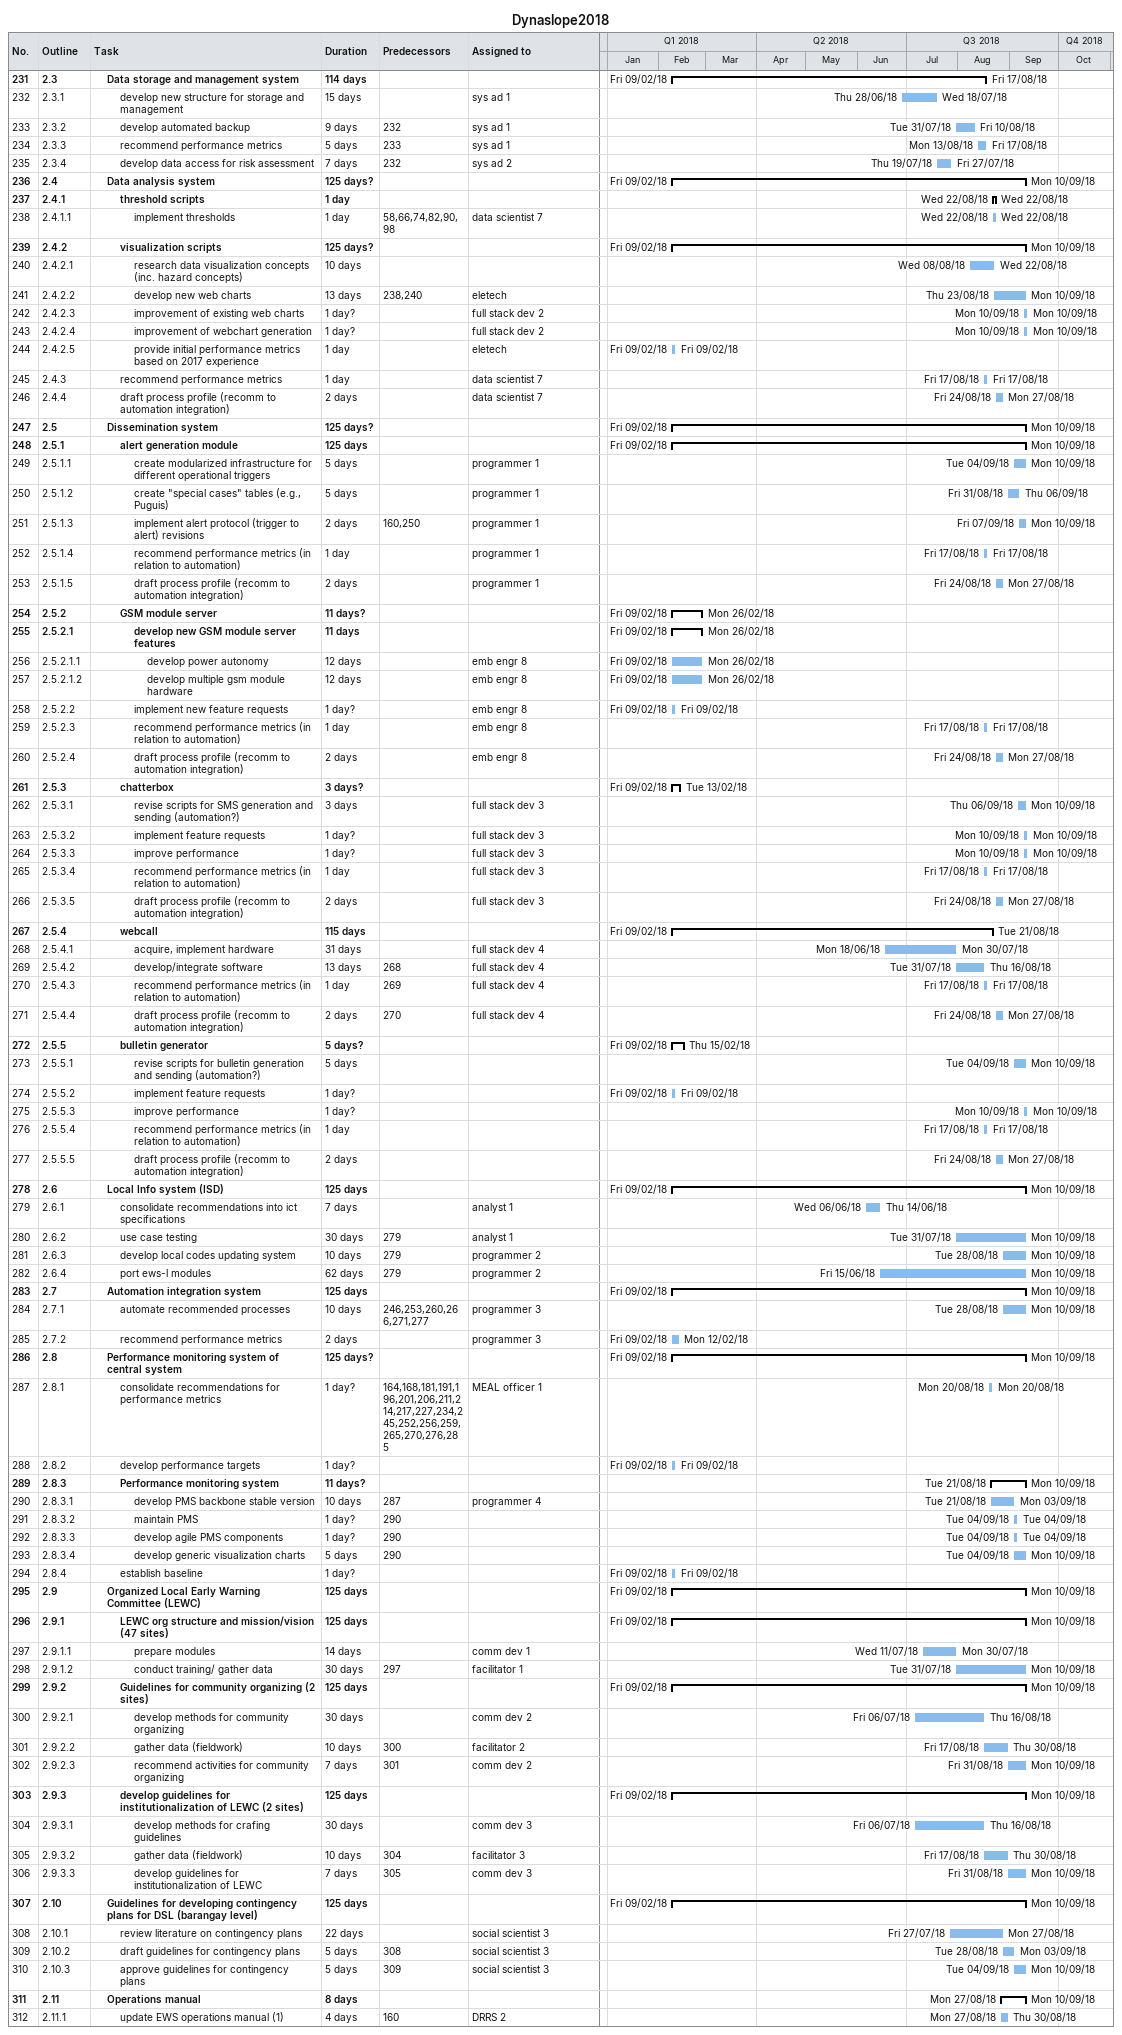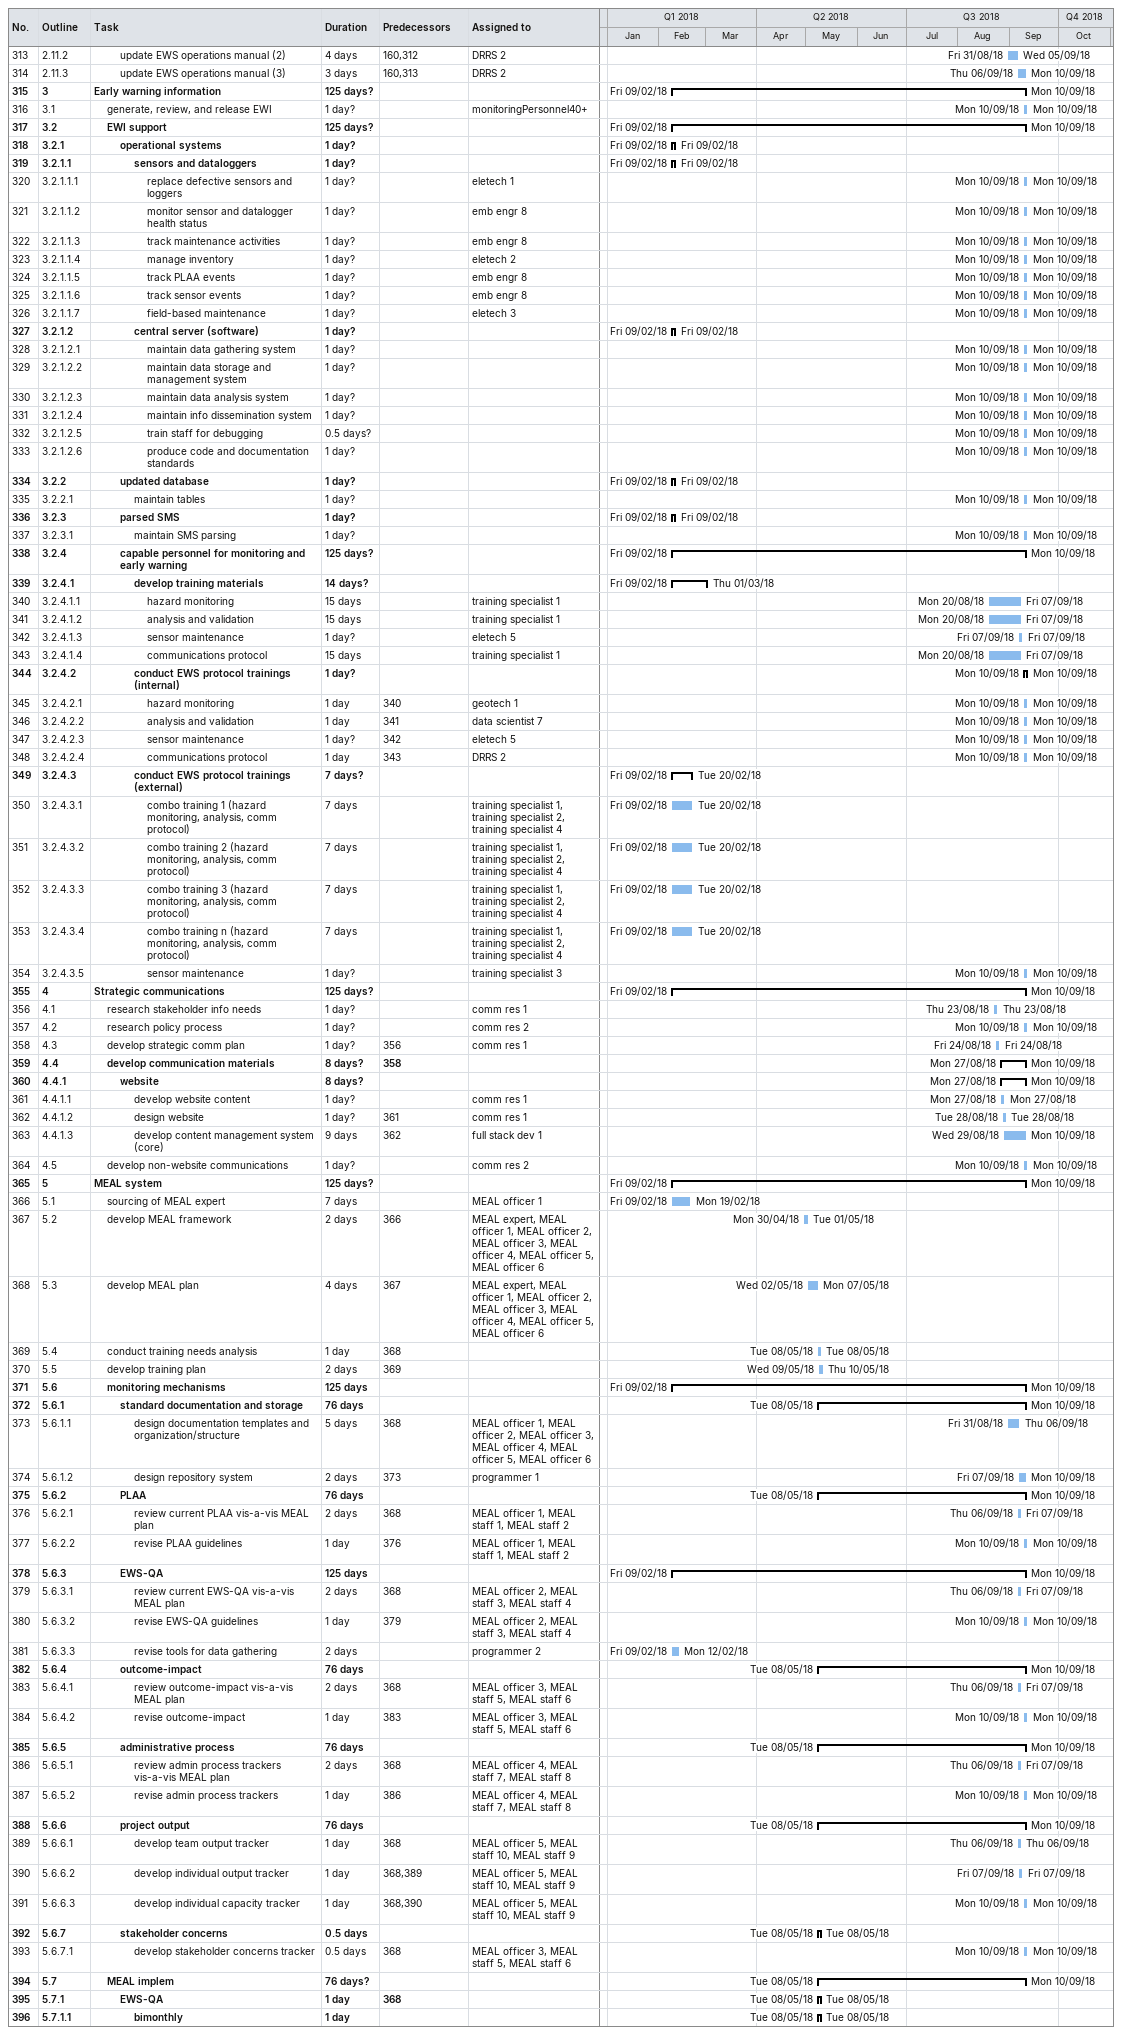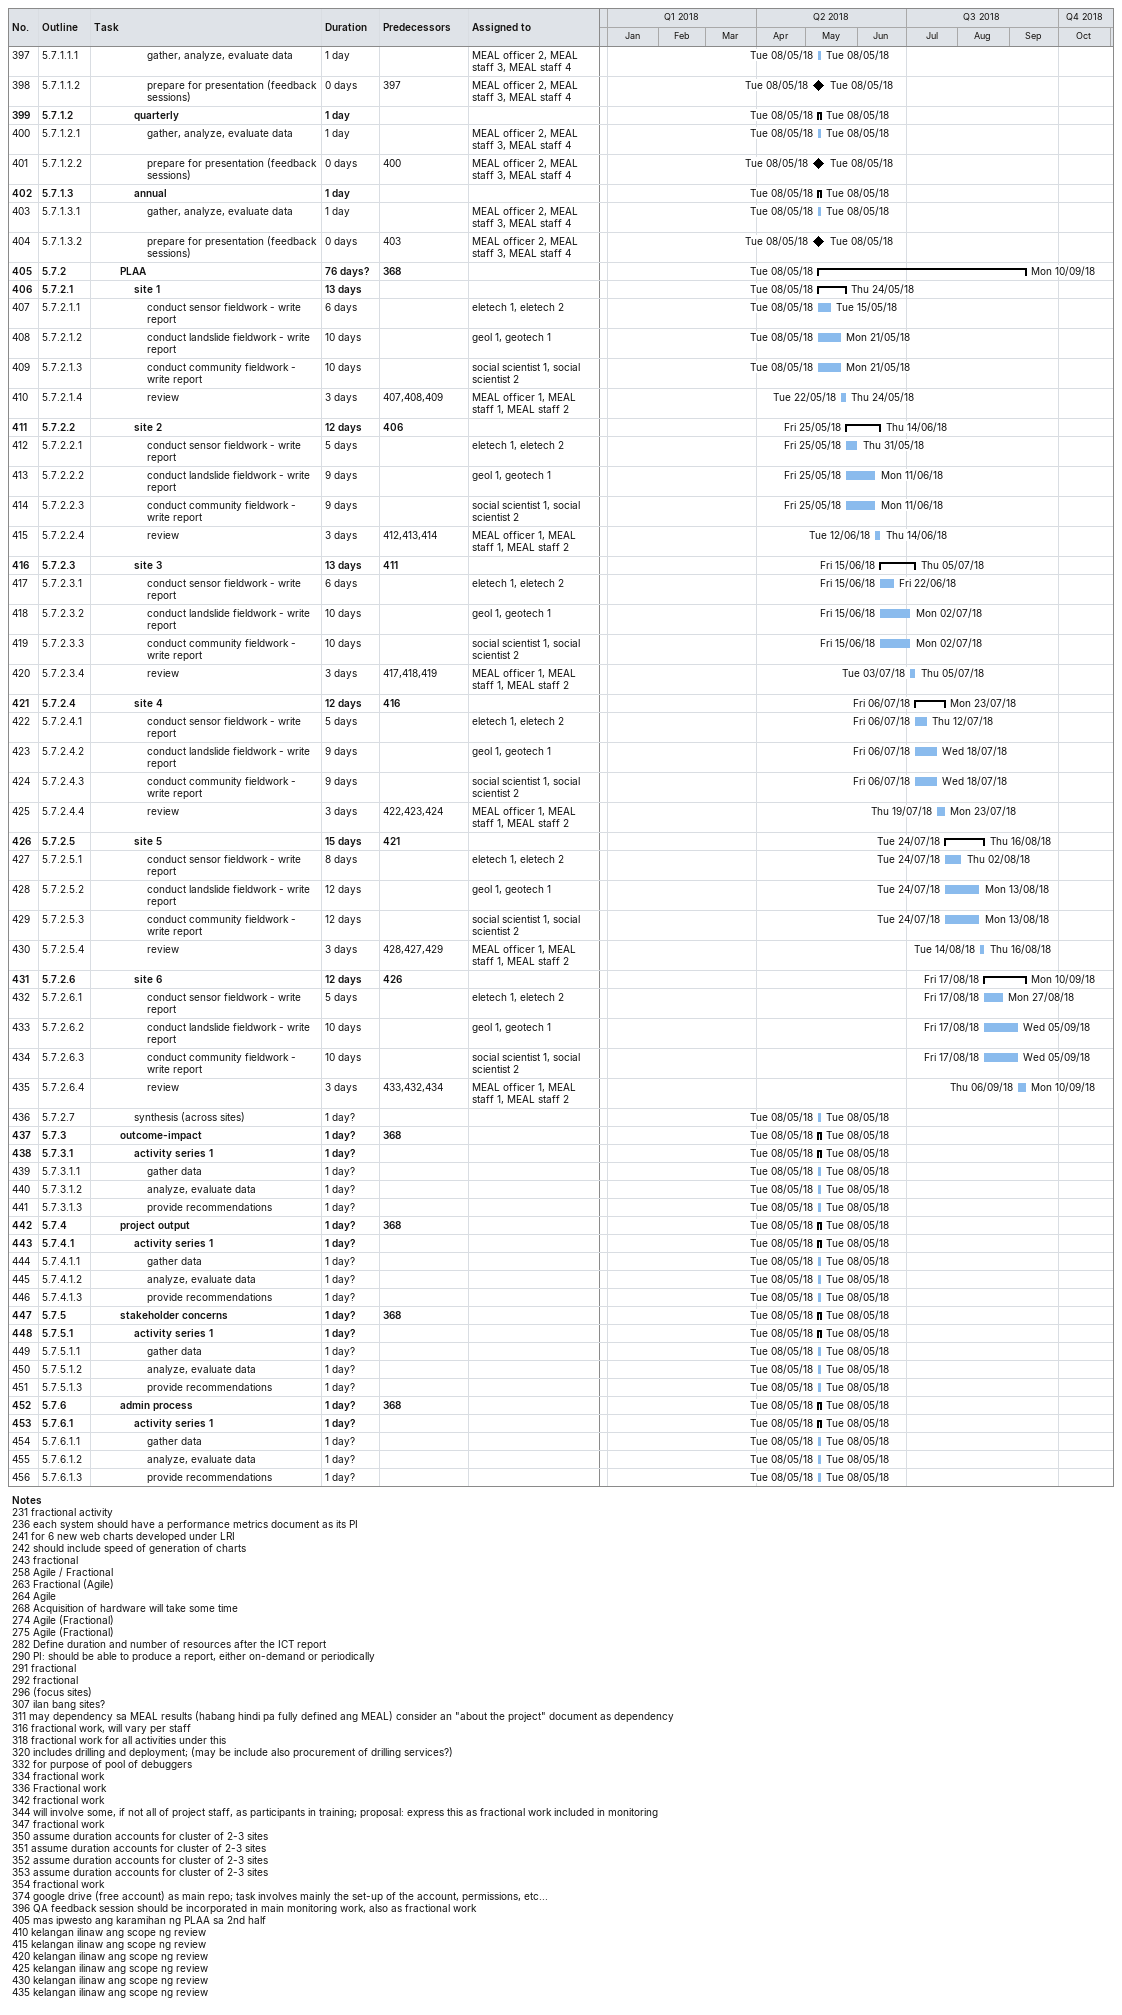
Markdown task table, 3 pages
Dynaslope2018

| ID | WBS | Task | Duration | Start | Finish | Predecessors | Resources |
|---|---|---|---|---|---|---|---|
| 231 | 2.3 | **Data storage and management system** | 114d | 2018-02-09 | 2018-08-17 |  |  |
| 232 | 2.3.1 | develop new structure for storage and management | 15d | 2018-06-28 | 2018-07-18 |  | sys ad 1 |
| 233 | 2.3.2 | develop automated backup | 9d | 2018-07-31 | 2018-08-10 | 232 | sys ad 1 |
| 234 | 2.3.3 | recommend performance metrics | 5d | 2018-08-13 | 2018-08-17 | 233 | sys ad 1 |
| 235 | 2.3.4 | develop data access for risk assessment | 7d | 2018-07-19 | 2018-07-27 | 232 | sys ad 2 |
| 236 | 2.4 | **Data analysis system** | 125d? | 2018-02-09 | 2018-09-10 |  |  |
| 237 | 2.4.1 | **threshold scripts** | 1d | 2018-08-22 | 2018-08-22 |  |  |
| 238 | 2.4.1.1 | implement thresholds | 1d | 2018-08-22 | 2018-08-22 | 58, 66, 74, 82, 90, 98 | data scientist 7 |
| 239 | 2.4.2 | **visualization scripts** | 125d? | 2018-02-09 | 2018-09-10 |  |  |
| 240 | 2.4.2.1 | research data visualization concepts (inc. hazard concepts) | 10d | 2018-08-08 | 2018-08-22 |  |  |
| 241 | 2.4.2.2 | develop new web charts | 13d | 2018-08-23 | 2018-09-10 | 238, 240 | eletech |
| 242 | 2.4.2.3 | improvement of existing web charts | 1d? | 2018-09-10 | 2018-09-10 |  | full stack dev 2 |
| 243 | 2.4.2.4 | improvement of webchart generation | 1d? | 2018-09-10 | 2018-09-10 |  | full stack dev 2 |
| 244 | 2.4.2.5 | provide initial performance metrics based on 2017 experience | 1d | 2018-02-09 | 2018-02-09 |  | eletech |
| 245 | 2.4.3 | recommend performance metrics | 1d | 2018-08-17 | 2018-08-17 |  | data scientist 7 |
| 246 | 2.4.4 | draft process profile (recomm to automation integration) | 2d | 2018-08-24 | 2018-08-27 |  | data scientist 7 |
| 247 | 2.5 | **Dissemination system** | 125d? | 2018-02-09 | 2018-09-10 |  |  |
| 248 | 2.5.1 | **alert generation module** | 125d | 2018-02-09 | 2018-09-10 |  |  |
| 249 | 2.5.1.1 | create modularized infrastructure for different operational triggers | 5d | 2018-09-04 | 2018-09-10 |  | programmer 1 |
| 250 | 2.5.1.2 | create "special cases" tables (e.g., Puguis) | 5d | 2018-08-31 | 2018-09-06 |  | programmer 1 |
| 251 | 2.5.1.3 | implement alert protocol (trigger to alert) revisions | 2d | 2018-09-07 | 2018-09-10 | 160, 250 | programmer 1 |
| 252 | 2.5.1.4 | recommend performance metrics (in relation to automation) | 1d | 2018-08-17 | 2018-08-17 |  | programmer 1 |
| 253 | 2.5.1.5 | draft process profile (recomm to automation integration) | 2d | 2018-08-24 | 2018-08-27 |  | programmer 1 |
| 254 | 2.5.2 | **GSM module server** | 11d? | 2018-02-09 | 2018-02-26 |  |  |
| 255 | 2.5.2.1 | **develop new GSM module server features** | 11d | 2018-02-09 | 2018-02-26 |  |  |
| 256 | 2.5.2.1.1 | develop power autonomy | 12d | 2018-02-09 | 2018-02-26 |  | emb engr 8 |
| 257 | 2.5.2.1.2 | develop multiple gsm module hardware | 12d | 2018-02-09 | 2018-02-26 |  | emb engr 8 |
| 258 | 2.5.2.2 | implement new feature requests | 1d? | 2018-02-09 | 2018-02-09 |  | emb engr 8 |
| 259 | 2.5.2.3 | recommend performance metrics (in relation to automation) | 1d | 2018-08-17 | 2018-08-17 |  | emb engr 8 |
| 260 | 2.5.2.4 | draft process profile (recomm to automation integration) | 2d | 2018-08-24 | 2018-08-27 |  | emb engr 8 |
| 261 | 2.5.3 | **chatterbox** | 3d? | 2018-02-09 | 2018-02-13 |  |  |
| 262 | 2.5.3.1 | revise scripts for SMS generation and sending (automation?) | 3d | 2018-09-06 | 2018-09-10 |  | full stack dev 3 |
| 263 | 2.5.3.2 | implement feature requests | 1d? | 2018-09-10 | 2018-09-10 |  | full stack dev 3 |
| 264 | 2.5.3.3 | improve performance | 1d? | 2018-09-10 | 2018-09-10 |  | full stack dev 3 |
| 265 | 2.5.3.4 | recommend performance metrics (in relation to automation) | 1d | 2018-08-17 | 2018-08-17 |  | full stack dev 3 |
| 266 | 2.5.3.5 | draft process profile (recomm to automation integration) | 2d | 2018-08-24 | 2018-08-27 |  | full stack dev 3 |
| 267 | 2.5.4 | **webcall** | 115d | 2018-02-09 | 2018-08-21 |  |  |
| 268 | 2.5.4.1 | acquire, implement hardware | 31d | 2018-06-18 | 2018-07-30 |  | full stack dev 4 |
| 269 | 2.5.4.2 | develop/integrate software | 13d | 2018-07-31 | 2018-08-16 | 268 | full stack dev 4 |
| 270 | 2.5.4.3 | recommend performance metrics (in relation to automation) | 1d | 2018-08-17 | 2018-08-17 | 269 | full stack dev 4 |
| 271 | 2.5.4.4 | draft process profile (recomm to automation integration) | 2d | 2018-08-24 | 2018-08-27 | 270 | full stack dev 4 |
| 272 | 2.5.5 | **bulletin generator** | 5d? | 2018-02-09 | 2018-02-15 |  |  |
| 273 | 2.5.5.1 | revise scripts for bulletin generation and sending (automation?) | 5d | 2018-09-04 | 2018-09-10 |  |  |
| 274 | 2.5.5.2 | implement feature requests | 1d? | 2018-02-09 | 2018-02-09 |  |  |
| 275 | 2.5.5.3 | improve performance | 1d? | 2018-09-10 | 2018-09-10 |  |  |
| 276 | 2.5.5.4 | recommend performance metrics (in relation to automation) | 1d | 2018-08-17 | 2018-08-17 |  |  |
| 277 | 2.5.5.5 | draft process profile (recomm to automation integration) | 2d | 2018-08-24 | 2018-08-27 |  |  |
| 278 | 2.6 | **Local Info system (ISD)** | 125d | 2018-02-09 | 2018-09-10 |  |  |
| 279 | 2.6.1 | consolidate recommendations into ict specifications | 7d | 2018-06-06 | 2018-06-14 |  | analyst 1 |
| 280 | 2.6.2 | use case testing | 30d | 2018-07-31 | 2018-09-10 | 279 | analyst 1 |
| 281 | 2.6.3 | develop local codes updating system | 10d | 2018-08-28 | 2018-09-10 | 279 | programmer 2 |
| 282 | 2.6.4 | port ews-l modules | 62d | 2018-06-15 | 2018-09-10 | 279 | programmer 2 |
| 283 | 2.7 | **Automation integration system** | 125d | 2018-02-09 | 2018-09-10 |  |  |
| 284 | 2.7.1 | automate recommended processes | 10d | 2018-08-28 | 2018-09-10 | 246, 253, 260, 266, 271, 277 | programmer 3 |
| 285 | 2.7.2 | recommend performance metrics | 2d | 2018-02-09 | 2018-02-12 |  | programmer 3 |
| 286 | 2.8 | **Performance monitoring system of central system** | 125d? | 2018-02-09 | 2018-09-10 |  |  |
| 287 | 2.8.1 | consolidate recommendations for performance metrics | 1d? | 2018-08-20 | 2018-08-20 | 164, 168, 181, 191, 196, 201, 206, 211, 214, 217, 227, 234, 245, 252, 256, 259, 265, 270, 276, 285 | MEAL officer 1 |
| 288 | 2.8.2 | develop performance targets | 1d? | 2018-02-09 | 2018-02-09 |  |  |
| 289 | 2.8.3 | **Performance monitoring system** | 11d? | 2018-08-21 | 2018-09-10 |  |  |
| 290 | 2.8.3.1 | develop PMS backbone stable version | 10d | 2018-08-21 | 2018-09-03 | 287 | programmer 4 |
| 291 | 2.8.3.2 | maintain PMS | 1d? | 2018-09-04 | 2018-09-04 | 290 |  |
| 292 | 2.8.3.3 | develop agile PMS components | 1d? | 2018-09-04 | 2018-09-04 | 290 |  |
| 293 | 2.8.3.4 | develop generic visualization charts | 5d | 2018-09-04 | 2018-09-10 | 290 |  |
| 294 | 2.8.4 | establish baseline | 1d? | 2018-02-09 | 2018-02-09 |  |  |
| 295 | 2.9 | **Organized Local Early Warning Committee (LEWC)** | 125d | 2018-02-09 | 2018-09-10 |  |  |
| 296 | 2.9.1 | **LEWC org structure and mission/vision (47 sites)** | 125d | 2018-02-09 | 2018-09-10 |  |  |
| 297 | 2.9.1.1 | prepare modules | 14d | 2018-07-11 | 2018-07-30 |  | comm dev 1 |
| 298 | 2.9.1.2 | conduct training/ gather data | 30d | 2018-07-31 | 2018-09-10 | 297 | facilitator 1 |
| 299 | 2.9.2 | **Guidelines for community organizing (2 sites)** | 125d | 2018-02-09 | 2018-09-10 |  |  |
| 300 | 2.9.2.1 | develop methods for community organizing | 30d | 2018-07-06 | 2018-08-16 |  | comm dev 2 |
| 301 | 2.9.2.2 | gather data (fieldwork) | 10d | 2018-08-17 | 2018-08-30 | 300 | facilitator 2 |
| 302 | 2.9.2.3 | recommend activities for community organizing | 7d | 2018-08-31 | 2018-09-10 | 301 | comm dev 2 |
| 303 | 2.9.3 | **develop guidelines for institutionalization of LEWC (2 sites)** | 125d | 2018-02-09 | 2018-09-10 |  |  |
| 304 | 2.9.3.1 | develop methods for crafing guidelines | 30d | 2018-07-06 | 2018-08-16 |  | comm dev 3 |
| 305 | 2.9.3.2 | gather data (fieldwork) | 10d | 2018-08-17 | 2018-08-30 | 304 | facilitator 3 |
| 306 | 2.9.3.3 | develop guidelines for institutionalization of LEWC | 7d | 2018-08-31 | 2018-09-10 | 305 | comm dev 3 |
| 307 | 2.10 | **Guidelines for developing contingency plans for DSL (barangay level)** | 125d | 2018-02-09 | 2018-09-10 |  |  |
| 308 | 2.10.1 | review literature on contingency plans | 22d | 2018-07-27 | 2018-08-27 |  | social scientist 3 |
| 309 | 2.10.2 | draft guidelines for contingency plans | 5d | 2018-08-28 | 2018-09-03 | 308 | social scientist 3 |
| 310 | 2.10.3 | approve guidelines for contingency plans | 5d | 2018-09-04 | 2018-09-10 | 309 | social scientist 3 |
| 311 | 2.11 | **Operations manual** | 8d | 2018-08-27 | 2018-09-10 |  |  |
| 312 | 2.11.1 | update EWS operations manual (1) | 4d | 2018-08-27 | 2018-08-30 | 160 | DRRS 2 |
| 313 | 2.11.2 | update EWS operations manual (2) | 4d | 2018-08-31 | 2018-09-05 | 160, 312 | DRRS 2 |
| 314 | 2.11.3 | update EWS operations manual (3) | 3d | 2018-09-06 | 2018-09-10 | 160, 313 | DRRS 2 |
| 315 | 3 | **Early warning information** | 125d? | 2018-02-09 | 2018-09-10 |  |  |
| 316 | 3.1 | generate, review, and release EWI | 1d? | 2018-09-10 | 2018-09-10 |  | monitoringPersonnel40+ |
| 317 | 3.2 | **EWI support** | 125d? | 2018-02-09 | 2018-09-10 |  |  |
| 318 | 3.2.1 | **operational systems** | 1d? | 2018-02-09 | 2018-02-09 |  |  |
| 319 | 3.2.1.1 | **sensors and dataloggers** | 1d? | 2018-02-09 | 2018-02-09 |  |  |
| 320 | 3.2.1.1.1 | replace defective sensors and loggers | 1d? | 2018-09-10 | 2018-09-10 |  | eletech 1 |
| 321 | 3.2.1.1.2 | monitor sensor and datalogger health status | 1d? | 2018-09-10 | 2018-09-10 |  | emb engr 8 |
| 322 | 3.2.1.1.3 | track maintenance activities | 1d? | 2018-09-10 | 2018-09-10 |  | emb engr 8 |
| 323 | 3.2.1.1.4 | manage inventory | 1d? | 2018-09-10 | 2018-09-10 |  | eletech 2 |
| 324 | 3.2.1.1.5 | track PLAA events | 1d? | 2018-09-10 | 2018-09-10 |  | emb engr 8 |
| 325 | 3.2.1.1.6 | track sensor events | 1d? | 2018-09-10 | 2018-09-10 |  | emb engr 8 |
| 326 | 3.2.1.1.7 | field-based maintenance | 1d? | 2018-09-10 | 2018-09-10 |  | eletech 3 |
| 327 | 3.2.1.2 | **central server (software)** | 1d? | 2018-02-09 | 2018-02-09 |  |  |
| 328 | 3.2.1.2.1 | maintain data gathering system | 1d? | 2018-09-10 | 2018-09-10 |  |  |
| 329 | 3.2.1.2.2 | maintain data storage and management system | 1d? | 2018-09-10 | 2018-09-10 |  |  |
| 330 | 3.2.1.2.3 | maintain data analysis system | 1d? | 2018-09-10 | 2018-09-10 |  |  |
| 331 | 3.2.1.2.4 | maintain info dissemination system | 1d? | 2018-09-10 | 2018-09-10 |  |  |
| 332 | 3.2.1.2.5 | train staff for debugging | 0.5d? | 2018-09-10 | 2018-09-10 |  |  |
| 333 | 3.2.1.2.6 | produce code and documentation standards | 1d? | 2018-09-10 | 2018-09-10 |  |  |
| 334 | 3.2.2 | **updated database** | 1d? | 2018-02-09 | 2018-02-09 |  |  |
| 335 | 3.2.2.1 | maintain tables | 1d? | 2018-09-10 | 2018-09-10 |  |  |
| 336 | 3.2.3 | **parsed SMS** | 1d? | 2018-02-09 | 2018-02-09 |  |  |
| 337 | 3.2.3.1 | maintain SMS parsing | 1d? | 2018-09-10 | 2018-09-10 |  |  |
| 338 | 3.2.4 | **capable personnel for monitoring and early warning** | 125d? | 2018-02-09 | 2018-09-10 |  |  |
| 339 | 3.2.4.1 | **develop training materials** | 14d? | 2018-02-09 | 2018-03-01 |  |  |
| 340 | 3.2.4.1.1 | hazard monitoring | 15d | 2018-08-20 | 2018-09-07 |  | training specialist 1 |
| 341 | 3.2.4.1.2 | analysis and validation | 15d | 2018-08-20 | 2018-09-07 |  | training specialist 1 |
| 342 | 3.2.4.1.3 | sensor maintenance | 1d? | 2018-09-07 | 2018-09-07 |  | eletech 5 |
| 343 | 3.2.4.1.4 | communications protocol | 15d | 2018-08-20 | 2018-09-07 |  | training specialist 1 |
| 344 | 3.2.4.2 | **conduct EWS protocol trainings (internal)** | 1d? | 2018-09-10 | 2018-09-10 |  |  |
| 345 | 3.2.4.2.1 | hazard monitoring | 1d | 2018-09-10 | 2018-09-10 | 340 | geotech 1 |
| 346 | 3.2.4.2.2 | analysis and validation | 1d | 2018-09-10 | 2018-09-10 | 341 | data scientist 7 |
| 347 | 3.2.4.2.3 | sensor maintenance | 1d? | 2018-09-10 | 2018-09-10 | 342 | eletech 5 |
| 348 | 3.2.4.2.4 | communications protocol | 1d | 2018-09-10 | 2018-09-10 | 343 | DRRS 2 |
| 349 | 3.2.4.3 | **conduct EWS protocol trainings (external)** | 7d? | 2018-02-09 | 2018-02-20 |  |  |
| 350 | 3.2.4.3.1 | combo training 1 (hazard monitoring, analysis, comm protocol) | 7d | 2018-02-09 | 2018-02-20 |  | training specialist 1, training specialist 2, training specialist 4 |
| 351 | 3.2.4.3.2 | combo training 2 (hazard monitoring, analysis, comm protocol) | 7d | 2018-02-09 | 2018-02-20 |  | training specialist 1, training specialist 2, training specialist 4 |
| 352 | 3.2.4.3.3 | combo training 3 (hazard monitoring, analysis, comm protocol) | 7d | 2018-02-09 | 2018-02-20 |  | training specialist 1, training specialist 2, training specialist 4 |
| 353 | 3.2.4.3.4 | combo training n (hazard monitoring, analysis, comm protocol) | 7d | 2018-02-09 | 2018-02-20 |  | training specialist 1, training specialist 2, training specialist 4 |
| 354 | 3.2.4.3.5 | sensor maintenance | 1d? | 2018-09-10 | 2018-09-10 |  | training specialist 3 |
| 355 | 4 | **Strategic communications** | 125d? | 2018-02-09 | 2018-09-10 |  |  |
| 356 | 4.1 | research stakeholder info needs | 1d? | 2018-08-23 | 2018-08-23 |  | comm res 1 |
| 357 | 4.2 | research policy process | 1d? | 2018-09-10 | 2018-09-10 |  | comm res 2 |
| 358 | 4.3 | develop strategic comm plan | 1d? | 2018-08-24 | 2018-08-24 | 356 | comm res 1 |
| 359 | 4.4 | **develop communication materials** | 8d? | 2018-08-27 | 2018-09-10 | 358 |  |
| 360 | 4.4.1 | **website** | 8d? | 2018-08-27 | 2018-09-10 |  |  |
| 361 | 4.4.1.1 | develop website content | 1d? | 2018-08-27 | 2018-08-27 |  | comm res 1 |
| 362 | 4.4.1.2 | design website | 1d? | 2018-08-28 | 2018-08-28 | 361 | comm res 1 |
| 363 | 4.4.1.3 | develop content management system (core) | 9d | 2018-08-29 | 2018-09-10 | 362 | full stack dev 1 |
| 364 | 4.5 | develop non-website communications | 1d? | 2018-09-10 | 2018-09-10 |  | comm res 2 |
| 365 | 5 | **MEAL system** | 125d? | 2018-02-09 | 2018-09-10 |  |  |
| 366 | 5.1 | sourcing of MEAL expert | 7d | 2018-02-09 | 2018-02-19 |  | MEAL officer 1 |
| 367 | 5.2 | develop MEAL framework | 2d | 2018-04-30 | 2018-05-01 | 366 | MEAL expert, MEAL officer 1, MEAL officer 2, MEAL officer 3, MEAL officer 4, MEAL officer 5, MEAL officer 6 |
| 368 | 5.3 | develop MEAL plan | 4d | 2018-05-02 | 2018-05-07 | 367 | MEAL expert, MEAL officer 1, MEAL officer 2, MEAL officer 3, MEAL officer 4, MEAL officer 5, MEAL officer 6 |
| 369 | 5.4 | conduct training needs analysis | 1d | 2018-05-08 | 2018-05-08 | 368 |  |
| 370 | 5.5 | develop training plan | 2d | 2018-05-09 | 2018-05-10 | 369 |  |
| 371 | 5.6 | **monitoring mechanisms** | 125d | 2018-02-09 | 2018-09-10 |  |  |
| 372 | 5.6.1 | **standard documentation and storage** | 76d | 2018-05-08 | 2018-09-10 |  |  |
| 373 | 5.6.1.1 | design documentation templates and organization/structure | 5d | 2018-08-31 | 2018-09-06 | 368 | MEAL officer 1, MEAL officer 2, MEAL officer 3, MEAL officer 4, MEAL officer 5, MEAL officer 6 |
| 374 | 5.6.1.2 | design repository system | 2d | 2018-09-07 | 2018-09-10 | 373 | programmer 1 |
| 375 | 5.6.2 | **PLAA** | 76d | 2018-05-08 | 2018-09-10 |  |  |
| 376 | 5.6.2.1 | review current PLAA vis-a-vis MEAL plan | 2d | 2018-09-06 | 2018-09-07 | 368 | MEAL officer 1, MEAL staff 1, MEAL staff 2 |
| 377 | 5.6.2.2 | revise PLAA guidelines | 1d | 2018-09-10 | 2018-09-10 | 376 | MEAL officer 1, MEAL staff 1, MEAL staff 2 |
| 378 | 5.6.3 | **EWS-QA** | 125d | 2018-02-09 | 2018-09-10 |  |  |
| 379 | 5.6.3.1 | review current EWS-QA vis-a-vis MEAL plan | 2d | 2018-09-06 | 2018-09-07 | 368 | MEAL officer 2, MEAL staff 3, MEAL staff 4 |
| 380 | 5.6.3.2 | revise EWS-QA guidelines | 1d | 2018-09-10 | 2018-09-10 | 379 | MEAL officer 2, MEAL staff 3, MEAL staff 4 |
| 381 | 5.6.3.3 | revise tools for data gathering | 2d | 2018-02-09 | 2018-02-12 |  | programmer 2 |
| 382 | 5.6.4 | **outcome-impact** | 76d | 2018-05-08 | 2018-09-10 |  |  |
| 383 | 5.6.4.1 | review outcome-impact vis-a-vis MEAL plan | 2d | 2018-09-06 | 2018-09-07 | 368 | MEAL officer 3, MEAL staff 5, MEAL staff 6 |
| 384 | 5.6.4.2 | revise outcome-impact | 1d | 2018-09-10 | 2018-09-10 | 383 | MEAL officer 3, MEAL staff 5, MEAL staff 6 |
| 385 | 5.6.5 | **administrative process** | 76d | 2018-05-08 | 2018-09-10 |  |  |
| 386 | 5.6.5.1 | review admin process trackers vis-a-vis MEAL plan | 2d | 2018-09-06 | 2018-09-07 | 368 | MEAL officer 4, MEAL staff 7, MEAL staff 8 |
| 387 | 5.6.5.2 | revise admin process trackers | 1d | 2018-09-10 | 2018-09-10 | 386 | MEAL officer 4, MEAL staff 7, MEAL staff 8 |
| 388 | 5.6.6 | **project output** | 76d | 2018-05-08 | 2018-09-10 |  |  |
| 389 | 5.6.6.1 | develop team output tracker | 1d | 2018-09-06 | 2018-09-06 | 368 | MEAL officer 5, MEAL staff 10, MEAL staff 9 |
| 390 | 5.6.6.2 | develop individual output tracker | 1d | 2018-09-07 | 2018-09-07 | 368, 389 | MEAL officer 5, MEAL staff 10, MEAL staff 9 |
| 391 | 5.6.6.3 | develop individual capacity tracker | 1d | 2018-09-10 | 2018-09-10 | 368, 390 | MEAL officer 5, MEAL staff 10, MEAL staff 9 |
| 392 | 5.6.7 | **stakeholder concerns** | 0.5d | 2018-05-08 | 2018-05-08 |  |  |
| 393 | 5.6.7.1 | develop stakeholder concerns tracker | 0.5d | 2018-09-10 | 2018-09-10 | 368 | MEAL officer 3, MEAL staff 5, MEAL staff 6 |
| 394 | 5.7 | **MEAL implem** | 76d? | 2018-05-08 | 2018-09-10 |  |  |
| 395 | 5.7.1 | **EWS-QA** | 1d | 2018-05-08 | 2018-05-08 | 368 |  |
| 396 | 5.7.1.1 | **bimonthly** | 1d | 2018-05-08 | 2018-05-08 |  |  |
| 397 | 5.7.1.1.1 | gather, analyze, evaluate data | 1d | 2018-05-08 | 2018-05-08 |  | MEAL officer 2, MEAL staff 3, MEAL staff 4 |
| 398 | 5.7.1.1.2 | prepare for presentation (feedback sessions) | 0d | 2018-05-08 | 2018-05-08 | 397 | MEAL officer 2, MEAL staff 3, MEAL staff 4 |
| 399 | 5.7.1.2 | **quarterly** | 1d | 2018-05-08 | 2018-05-08 |  |  |
| 400 | 5.7.1.2.1 | gather, analyze, evaluate data | 1d | 2018-05-08 | 2018-05-08 |  | MEAL officer 2, MEAL staff 3, MEAL staff 4 |
| 401 | 5.7.1.2.2 | prepare for presentation (feedback sessions) | 0d | 2018-05-08 | 2018-05-08 | 400 | MEAL officer 2, MEAL staff 3, MEAL staff 4 |
| 402 | 5.7.1.3 | **annual** | 1d | 2018-05-08 | 2018-05-08 |  |  |
| 403 | 5.7.1.3.1 | gather, analyze, evaluate data | 1d | 2018-05-08 | 2018-05-08 |  | MEAL officer 2, MEAL staff 3, MEAL staff 4 |
| 404 | 5.7.1.3.2 | prepare for presentation (feedback sessions) | 0d | 2018-05-08 | 2018-05-08 | 403 | MEAL officer 2, MEAL staff 3, MEAL staff 4 |
| 405 | 5.7.2 | **PLAA** | 76d? | 2018-05-08 | 2018-09-10 | 368 |  |
| 406 | 5.7.2.1 | **site 1** | 13d | 2018-05-08 | 2018-05-24 |  |  |
| 407 | 5.7.2.1.1 | conduct sensor fieldwork - write report | 6d | 2018-05-08 | 2018-05-15 |  | eletech 1, eletech 2 |
| 408 | 5.7.2.1.2 | conduct landslide fieldwork - write report | 10d | 2018-05-08 | 2018-05-21 |  | geol 1, geotech 1 |
| 409 | 5.7.2.1.3 | conduct community fieldwork - write report | 10d | 2018-05-08 | 2018-05-21 |  | social scientist 1, social scientist 2 |
| 410 | 5.7.2.1.4 | review | 3d | 2018-05-22 | 2018-05-24 | 407, 408, 409 | MEAL officer 1, MEAL staff 1, MEAL staff 2 |
| 411 | 5.7.2.2 | **site 2** | 12d | 2018-05-25 | 2018-06-14 | 406 |  |
| 412 | 5.7.2.2.1 | conduct sensor fieldwork - write report | 5d | 2018-05-25 | 2018-05-31 |  | eletech 1, eletech 2 |
| 413 | 5.7.2.2.2 | conduct landslide fieldwork - write report | 9d | 2018-05-25 | 2018-06-11 |  | geol 1, geotech 1 |
| 414 | 5.7.2.2.3 | conduct community fieldwork - write report | 9d | 2018-05-25 | 2018-06-11 |  | social scientist 1, social scientist 2 |
| 415 | 5.7.2.2.4 | review | 3d | 2018-06-12 | 2018-06-14 | 412, 413, 414 | MEAL officer 1, MEAL staff 1, MEAL staff 2 |
| 416 | 5.7.2.3 | **site 3** | 13d | 2018-06-15 | 2018-07-05 | 411 |  |
| 417 | 5.7.2.3.1 | conduct sensor fieldwork - write report | 6d | 2018-06-15 | 2018-06-22 |  | eletech 1, eletech 2 |
| 418 | 5.7.2.3.2 | conduct landslide fieldwork - write report | 10d | 2018-06-15 | 2018-07-02 |  | geol 1, geotech 1 |
| 419 | 5.7.2.3.3 | conduct community fieldwork - write report | 10d | 2018-06-15 | 2018-07-02 |  | social scientist 1, social scientist 2 |
| 420 | 5.7.2.3.4 | review | 3d | 2018-07-03 | 2018-07-05 | 417, 418, 419 | MEAL officer 1, MEAL staff 1, MEAL staff 2 |
| 421 | 5.7.2.4 | **site 4** | 12d | 2018-07-06 | 2018-07-23 | 416 |  |
| 422 | 5.7.2.4.1 | conduct sensor fieldwork - write report | 5d | 2018-07-06 | 2018-07-12 |  | eletech 1, eletech 2 |
| 423 | 5.7.2.4.2 | conduct landslide fieldwork - write report | 9d | 2018-07-06 | 2018-07-18 |  | geol 1, geotech 1 |
| 424 | 5.7.2.4.3 | conduct community fieldwork - write report | 9d | 2018-07-06 | 2018-07-18 |  | social scientist 1, social scientist 2 |
| 425 | 5.7.2.4.4 | review | 3d | 2018-07-19 | 2018-07-23 | 422, 423, 424 | MEAL officer 1, MEAL staff 1, MEAL staff 2 |
| 426 | 5.7.2.5 | **site 5** | 15d | 2018-07-24 | 2018-08-16 | 421 |  |
| 427 | 5.7.2.5.1 | conduct sensor fieldwork - write report | 8d | 2018-07-24 | 2018-08-02 |  | eletech 1, eletech 2 |
| 428 | 5.7.2.5.2 | conduct landslide fieldwork - write report | 12d | 2018-07-24 | 2018-08-13 |  | geol 1, geotech 1 |
| 429 | 5.7.2.5.3 | conduct community fieldwork - write report | 12d | 2018-07-24 | 2018-08-13 |  | social scientist 1, social scientist 2 |
| 430 | 5.7.2.5.4 | review | 3d | 2018-08-14 | 2018-08-16 | 428, 427, 429 | MEAL officer 1, MEAL staff 1, MEAL staff 2 |
| 431 | 5.7.2.6 | **site 6** | 12d | 2018-08-17 | 2018-09-10 | 426 |  |
| 432 | 5.7.2.6.1 | conduct sensor fieldwork - write report | 5d | 2018-08-17 | 2018-08-27 |  | eletech 1, eletech 2 |
| 433 | 5.7.2.6.2 | conduct landslide fieldwork - write report | 10d | 2018-08-17 | 2018-09-05 |  | geol 1, geotech 1 |
| 434 | 5.7.2.6.3 | conduct community fieldwork - write report | 10d | 2018-08-17 | 2018-09-05 |  | social scientist 1, social scientist 2 |
| 435 | 5.7.2.6.4 | review | 3d | 2018-09-06 | 2018-09-10 | 433, 432, 434 | MEAL officer 1, MEAL staff 1, MEAL staff 2 |
| 436 | 5.7.2.7 | synthesis (across sites) | 1d? | 2018-05-08 | 2018-05-08 |  |  |
| 437 | 5.7.3 | **outcome-impact** | 1d? | 2018-05-08 | 2018-05-08 | 368 |  |
| 438 | 5.7.3.1 | **activity series 1** | 1d? | 2018-05-08 | 2018-05-08 |  |  |
| 439 | 5.7.3.1.1 | gather data | 1d? | 2018-05-08 | 2018-05-08 |  |  |
| 440 | 5.7.3.1.2 | analyze, evaluate data | 1d? | 2018-05-08 | 2018-05-08 |  |  |
| 441 | 5.7.3.1.3 | provide recommendations | 1d? | 2018-05-08 | 2018-05-08 |  |  |
| 442 | 5.7.4 | **project output** | 1d? | 2018-05-08 | 2018-05-08 | 368 |  |
| 443 | 5.7.4.1 | **activity series 1** | 1d? | 2018-05-08 | 2018-05-08 |  |  |
| 444 | 5.7.4.1.1 | gather data | 1d? | 2018-05-08 | 2018-05-08 |  |  |
| 445 | 5.7.4.1.2 | analyze, evaluate data | 1d? | 2018-05-08 | 2018-05-08 |  |  |
| 446 | 5.7.4.1.3 | provide recommendations | 1d? | 2018-05-08 | 2018-05-08 |  |  |
| 447 | 5.7.5 | **stakeholder concerns** | 1d? | 2018-05-08 | 2018-05-08 | 368 |  |
| 448 | 5.7.5.1 | **activity series 1** | 1d? | 2018-05-08 | 2018-05-08 |  |  |
| 449 | 5.7.5.1.1 | gather data | 1d? | 2018-05-08 | 2018-05-08 |  |  |
| 450 | 5.7.5.1.2 | analyze, evaluate data | 1d? | 2018-05-08 | 2018-05-08 |  |  |
| 451 | 5.7.5.1.3 | provide recommendations | 1d? | 2018-05-08 | 2018-05-08 |  |  |
| 452 | 5.7.6 | **admin process** | 1d? | 2018-05-08 | 2018-05-08 | 368 |  |
| 453 | 5.7.6.1 | **activity series 1** | 1d? | 2018-05-08 | 2018-05-08 |  |  |
| 454 | 5.7.6.1.1 | gather data | 1d? | 2018-05-08 | 2018-05-08 |  |  |
| 455 | 5.7.6.1.2 | analyze, evaluate data | 1d? | 2018-05-08 | 2018-05-08 |  |  |
| 456 | 5.7.6.1.3 | provide recommendations | 1d? | 2018-05-08 | 2018-05-08 |  |  |

Notes
- 231: fractional activity
- 236: each system should have a performance metrics document as its PI
- 241: for 6 new web charts developed under LRI
- 242: should include speed of generation of charts
- 243: fractional
- 258: Agile / Fractional
- 263: Fractional (Agile)
- 264: Agile
- 268: Acquisition of hardware will take some time
- 274: Agile (Fractional)
- 275: Agile (Fractional)
- 282: Define duration and number of resources after the ICT report
- 290: PI: should be able to produce a report, either on-demand or periodically
- 291: fractional
- 292: fractional
- 296: (focus sites)
- 307: ilan bang sites?
- 311: may dependency sa MEAL results (habang hindi pa fully defined ang MEAL) consider an "about the project" document as dependency
- 316: fractional work, will vary per staff
- 318: fractional work for all activities under this
- 320: includes drilling and deployment; (may be include also procurement of drilling services?)
- 332: for purpose of pool of debuggers
- 334: fractional work
- 336: Fractional work
- 342: fractional work
- 344: will involve some, if not all of project staff, as participants in training; proposal: express this as fractional work included in monitoring
- 347: fractional work
- 350: assume duration accounts for cluster of 2-3 sites
- 351: assume duration accounts for cluster of 2-3 sites
- 352: assume duration accounts for cluster of 2-3 sites
- 353: assume duration accounts for cluster of 2-3 sites
- 354: fractional work
- 374: google drive (free account) as main repo; task involves mainly the set-up of the account, permissions, etc...
- 396: QA feedback session should be incorporated in main monitoring work, also as fractional work
- 405: mas ipwesto ang karamihan ng PLAA sa 2nd half
- 410: kelangan ilinaw ang scope ng review
- 415: kelangan ilinaw ang scope ng review
- 420: kelangan ilinaw ang scope ng review
- 425: kelangan ilinaw ang scope ng review
- 430: kelangan ilinaw ang scope ng review
- 435: kelangan ilinaw ang scope ng review
